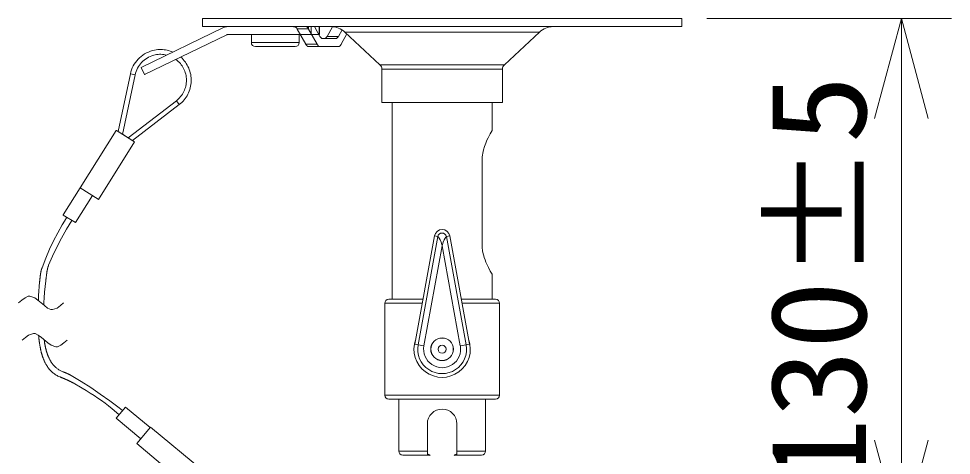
# Model space of a CAD drawing. Units: millimetres on the paper. Extents: x -63 to 65, y -59 to 59.
# Drawn here: x 10.88 to 34.22, y 25.3 to 36.23 of the extents above; entities that cross this region are included whole.
import ezdxf
from ezdxf.enums import TextEntityAlignment as Align

# ---------------------------------------------------------------- set-up
doc = ezdxf.new("R2010")
doc.units = ezdxf.units.MM
doc.linetypes.add('LONG_DOUBLE_CHAIN', pattern=[21.8, 18, -1, 0.6, -0.6, 0.6, -1])
for name, color, linetype, lineweight in [('0-1_GAIKEI', 4, 'Continuous', 9), ('0-3_SUNPO', 7, 'Continuous', 9), ('0-4_0', 7, 'Continuous', 9)]:
    doc.layers.add(name, color=color, linetype=linetype, lineweight=lineweight)
doc.styles.add('ＭＳ ゴシック', font='')
doc.styles.get('ＭＳ ゴシック').set_extended_font_data('MS Gothic')

# ---------------------------------------------------------------- blocks, each defined once
blk = doc.blocks.new('_Open30')
at = {"layer": '0-4_0'}
blk.add_line((0, 0), (-1, 0), dxfattribs=at)
blk.add_lwpolyline([(-1, 0.2679), (0, 0), (-1, -0.2679)], dxfattribs=at)

msp = doc.modelspace()

# ---------------------------------------------------------------- linework, layer by layer
at = {"layer": '0-1_GAIKEI', "color": 7}
for p, q in [((15.474, 36.234), (27.474, 36.234)), ((15.474, 36.234), (15.474, 36.034)), ((27.474, 36.234), (27.474, 36.034)), ((15.474, 36.034), (27.474, 36.034)), ((19.917, 35.078), (19.04, 35.899)), ((23.031, 35.078), (23.909, 35.899)), ((19.965, 34.969), (19.965, 34.134)), ((22.984, 34.969), (22.984, 34.134)), ((19.965, 34.134), (22.984, 34.134)), ((20.224, 34.134), (20.224, 29.209)), ((22.724, 34.134), (22.724, 33.434)), ((22.474, 30.584), (22.474, 32.684)), ((22.724, 29.834), (22.724, 29.209)), ((20.137, 29.209), (20.994, 29.209)), ((21.955, 29.209), (22.812, 29.209)), ((20.037, 29.109), (20.037, 26.809)), ((22.912, 29.109), (22.912, 26.809)), ((20.137, 26.709), (22.812, 26.709)), ((20.387, 26.709), (20.387, 25.409)), ((22.562, 26.709), (22.562, 25.409)), ((20.487, 25.309), (21.159, 25.309)), ((21.79, 25.309), (22.462, 25.309))]:
    msp.add_line(p, q, dxfattribs=at)
at = {"layer": '0-1_GAIKEI'}
for p, q in [((16.003, 36.012), (13.938, 35.013)), ((17.849, 35.976), (17.85, 35.973)), ((17.849, 35.976), (18.131, 35.976)), ((18.061, 35.591), (17.85, 35.973)), ((18.131, 35.976), (18.133, 35.973)), ((18.133, 35.973), (18.133, 36.034)), ((18.344, 35.591), (18.133, 35.973)), ((18.195, 36.034), (18.195, 35.834)), ((18.279, 36.034), (18.413, 35.791)), ((18.395, 36.034), (18.395, 35.834)), ((18.596, 35.791), (18.73, 36.033)), ((18.879, 35.791), (18.969, 35.954)), ((14.025, 34.833), (16.086, 35.83)), ((17.899, 35.834), (17.899, 35.634)), ((18.496, 35.734), (18.796, 35.734)), ((18.879, 35.791), (18.596, 35.791)), ((19.091, 35.851), (18.948, 35.591)), ((19.04, 35.899), (23.909, 35.899)), ((16.799, 35.534), (17.799, 35.534)), ((18.344, 35.591), (18.061, 35.591)), ((18.865, 35.534), (18.144, 35.534)), ((14.025, 34.833), (13.938, 35.013)), ((19.917, 35.078), (23.031, 35.078)), ((19.965, 34.969), (22.984, 34.969)), ((20.789, 28.083), (21.281, 30.794)), ((20.872, 28.068), (21.364, 30.779)), ((21.364, 30.779), (21.281, 30.794)), ((21.585, 30.779), (22.077, 28.068)), ((20.037, 29.109), (20.975, 29.109)), ((21.973, 29.109), (22.912, 29.109)), ((20.872, 28.068), (20.789, 28.083)), ((20.872, 28.068), (21.019, 28.041)), ((22.077, 28.068), (21.929, 28.041)), ((22.077, 28.068), (22.159, 28.083)), ((20.037, 26.809), (22.912, 26.809)), ((21.104, 25.309), (21.104, 26.089)), ((21.844, 25.309), (21.844, 26.089)), ((20.387, 25.409), (21.104, 25.409)), ((21.844, 25.409), (22.562, 25.409))]:
    msp.add_line(p, q, dxfattribs=at)
at = {"layer": '0-1_GAIKEI', "linetype": 'LONG_DOUBLE_CHAIN'}
for p, q in [((14.025, 34.833), (14.038, 34.839)), ((13.62, 33.249), (13.478, 33.339)), ((13.62, 33.249), (13.478, 33.338))]:
    msp.add_line(p, q, dxfattribs=at)
at = {"layer": '0-1_GAIKEI'}
for points in [[(16.104, 35.834), (18.403, 35.834), (18.403, 36.034), (16.099, 36.034)], [(17.849, 35.976), (17.835, 35.995), (17.818, 36.01), (17.797, 36.022), (17.773, 36.029), (17.756, 36.032), (17.722, 36.034)], [(18.131, 35.976), (18.12, 35.995), (18.098, 36.023), (18.09, 36.031), (18.089, 36.032), (18.089, 36.033)], [(16.699, 35.834), (16.699, 35.634), (17.899, 35.634)], [(14.667, 35.422), (14.63, 35.434), (14.591, 35.443), (14.553, 35.451), (14.514, 35.456), (14.475, 35.46), (14.436, 35.461), (14.396, 35.461), (14.357, 35.458), (14.318, 35.454), (14.279, 35.447), (14.224, 35.434)], [(14.579, 35.323), (14.543, 35.33), (14.508, 35.336), (14.472, 35.34), (14.436, 35.341), (14.4, 35.341), (14.364, 35.338), (14.328, 35.334), (14.292, 35.328), (14.255, 35.319)], [(21.474, 30.549), (21.467, 30.579), (21.448, 30.64), (21.423, 30.697), (21.401, 30.735), (21.38, 30.766), (21.369, 30.778), (21.366, 30.779), (21.365, 30.779), (21.364, 30.779)], [(21.474, 30.549), (21.482, 30.579), (21.501, 30.64), (21.526, 30.697), (21.548, 30.735), (21.569, 30.766), (21.58, 30.778), (21.582, 30.779), (21.583, 30.779), (21.585, 30.779)], [(21.585, 30.779), (21.667, 30.794), (22.159, 28.083)], [(21.019, 28.041), (21.474, 30.549), (21.929, 28.041)]]:
    msp.add_lwpolyline(points, dxfattribs=at)
at = {"layer": '0-1_GAIKEI', "linetype": 'LONG_DOUBLE_CHAIN'}
for points in [[(13.369, 33.406), (13.672, 34.849), (13.672, 34.849), (13.672, 34.849), (13.789, 34.825), (13.478, 33.337)], [(13.619, 33.249), (14.822, 34.177), (14.822, 34.177), (14.822, 34.177), (14.822, 34.176), (14.825, 34.173), (14.896, 34.082), (13.728, 33.181)], [(13.728, 33.181), (13.777, 33.15), (13.777, 33.15), (13.777, 33.15), (13.777, 33.15), (13.777, 33.15), (13.777, 33.15), (12.874, 31.71), (12.87, 31.712), (12.417, 31.996), (12.417, 31.996), (12.417, 31.997), (12.417, 31.997), (12.417, 31.997), (13.32, 33.437), (13.323, 33.435), (13.369, 33.406)], [(13.32, 33.437), (13.32, 33.437), (13.32, 33.437), (13.32, 33.437), (13.321, 33.436), (13.773, 33.153), (13.777, 33.15)], [(13.369, 33.406), (13.363, 33.41), (13.362, 33.41), (13.362, 33.41), (13.362, 33.41), (13.363, 33.41), (13.369, 33.406), (13.458, 33.349), (13.458, 33.349), (13.735, 33.177), (13.735, 33.177), (13.735, 33.177), (13.735, 33.177), (13.735, 33.177), (13.728, 33.181), (13.728, 33.181)], [(12.417, 31.997), (11.992, 31.319), (11.992, 31.319)], [(12.722, 31.805), (12.297, 31.128), (12.296, 31.128), (11.993, 31.318), (11.992, 31.319), (11.992, 31.319), (11.992, 31.319), (11.992, 31.319)], [(12.08, 31.264), (12.021, 31.167), (11.963, 31.069), (11.853, 30.871), (11.75, 30.669), (11.651, 30.459), (11.556, 30.237), (11.461, 29.997)], [(12.206, 31.184), (12.075, 30.965), (11.951, 30.741), (11.833, 30.514), (11.725, 30.285), (11.626, 30.059)], [(11.555, 29.669), (11.525, 29.385), (11.514, 29.245), (11.507, 29.126), (11.504, 29.061)], [(11.4, 29.637), (11.39, 29.526), (11.381, 29.414), (11.376, 29.305), (11.372, 29.194), (11.371, 29.178)], [(10.876, 29.119), (10.956, 29.189), (11.036, 29.248), (11.117, 29.283), (11.157, 29.288), (11.277, 29.248), (11.358, 29.189), (11.519, 29.049), (11.599, 28.99), (11.679, 28.955), (11.719, 28.95), (11.84, 28.99), (11.92, 29.049), (12.001, 29.119)], [(10.964, 28.185), (11.045, 28.255), (11.125, 28.313), (11.246, 28.353), (11.286, 28.348), (11.366, 28.313), (11.447, 28.255), (11.607, 28.114), (11.688, 28.056), (11.808, 28.016), (11.848, 28.021), (11.929, 28.056), (12.009, 28.114), (12.089, 28.185)], [(12.19, 27.299), (12.44, 27.15), (12.682, 26.997), (12.92, 26.837), (13.155, 26.668), (13.39, 26.49), (13.478, 26.421)], [(12.237, 27.115), (12.464, 26.986), (12.566, 26.925), (12.668, 26.861), (12.763, 26.799), (12.857, 26.735), (12.949, 26.671), (13.039, 26.605), (13.127, 26.538), (13.214, 26.469), (13.384, 26.327), (13.393, 26.319)], [(13.933, 25.718), (13.319, 26.23), (13.549, 26.507), (14.164, 25.995)], [(15.136, 24.505), (13.83, 25.594), (13.831, 25.595), (14.175, 26.009), (15.482, 24.92)]]:
    msp.add_lwpolyline(points, dxfattribs=at)
at = {"layer": '0-1_GAIKEI', "color": 7}
for points in [[(22.724, 33.434), (22.676, 33.35), (22.624, 33.251), (22.596, 33.192), (22.564, 33.116), (22.534, 33.034), (22.509, 32.951), (22.491, 32.864), (22.484, 32.82), (22.479, 32.775), (22.475, 32.729), (22.474, 32.684)], [(22.474, 30.584), (22.478, 30.503), (22.487, 30.424), (22.502, 30.347), (22.514, 30.298), (22.528, 30.251), (22.548, 30.193), (22.569, 30.139), (22.607, 30.053), (22.632, 30.001), (22.678, 29.914), (22.724, 29.834)]]:
    msp.add_lwpolyline(points, dxfattribs=at)
at = {"layer": '0-1_GAIKEI'}
for radius in [0.285, 0.28, 0.1]:
    msp.add_circle((21.474, 27.959), radius, dxfattribs=at)
for centre, radius, start, end in [((16.099, 35.814), 0.22, 90, 115.8002), ((18.091, 36.032), 0.0014, 90, 180), ((16.104, 35.794), 0.04, 90, 115.8002), ((18.781, 36.013), 0.43, 210.9686, 212.3023), ((18.557, 35.871), 0.165, 212.3015, 215.7795), ((18.513, 35.84), 0.111, 216.0532, 236.7239), ((18.499, 35.819), 0.0854, 236.8701, 256.9936), ((18.494, 35.8), 0.0656, 257.2854, 266.0098), ((18.504, 35.936), 0.203, 265.9172, 267.8015), ((18.489, 36.079), 0.347, 274.0131, 275.1188), ((18.511, 35.831), 0.0976, 274.8777, 280.7401), ((18.516, 35.802), 0.0682, 281.3861, 293.9946), ((18.505, 35.828), 0.0959, 293.7558, 310.6813), ((18.492, 35.844), 0.117, 310.5679, 320.3667), ((18.488, 35.848), 0.122, 320.0407, 327.8852), ((18.354, 35.931), 0.279, 328.0232, 330.0729), ((18.771, 36.079), 0.347, 274.0131, 275.1188), ((18.794, 35.831), 0.0976, 274.8777, 280.7401), ((18.799, 35.802), 0.0682, 281.3861, 293.9946), ((18.788, 35.828), 0.0959, 293.7558, 310.6813), ((18.774, 35.844), 0.117, 310.5679, 320.3667), ((18.771, 35.848), 0.122, 320.0407, 327.8852), ((18.637, 35.931), 0.279, 328.0232, 330.0729), ((16.799, 35.634), 0.1, 180, 270), ((17.799, 35.634), 0.1, 270, 0), ((18.429, 35.813), 0.43, 210.9686, 212.3023), ((18.205, 35.671), 0.165, 212.3015, 215.7795), ((18.161, 35.64), 0.111, 216.0532, 236.7239), ((18.147, 35.619), 0.0854, 236.8701, 256.9936), ((18.142, 35.6), 0.0656, 257.2854, 266.0098), ((18.152, 35.736), 0.203, 265.9172, 267.8015), ((18.712, 35.813), 0.43, 210.9686, 212.3023), ((18.488, 35.671), 0.165, 212.3015, 215.7795), ((18.444, 35.64), 0.111, 216.0532, 236.7239), ((18.43, 35.619), 0.0854, 236.8701, 256.9936), ((18.425, 35.6), 0.0656, 257.2854, 266.0098), ((18.435, 35.736), 0.203, 265.9172, 267.8015), ((18.84, 35.879), 0.347, 274.0131, 275.1188), ((18.863, 35.631), 0.0976, 274.8777, 280.7401), ((18.868, 35.602), 0.0682, 281.3861, 293.9946), ((18.857, 35.628), 0.0959, 293.7558, 310.6813), ((18.843, 35.644), 0.117, 310.5679, 320.3667), ((18.84, 35.648), 0.122, 320.0407, 327.8852), ((18.706, 35.731), 0.279, 328.0232, 330.0729), ((14.425, 34.691), 0.77, 66.4864, 71.6933), ((21.474, 30.759), 0.196, 10.2866, 169.7134), ((21.474, 30.754), 0.113, 12.6396, 167.3604), ((21.474, 27.959), 0.705, 160.6774, 19.3225), ((21.474, 27.959), 0.612, 169.7134, 10.2866), ((21.474, 27.959), 0.463, 169.7134, 10.2866), ((21.474, 26.089), 0.37, 0, 180), ((21.474, 25.934), 0.7, 238.091, 244.6231), ((21.474, 25.934), 0.7, 295.3769, 301.909)]:
    msp.add_arc(centre, radius, start, end, dxfattribs=at)
at = {"layer": '0-1_GAIKEI', "color": 7}
for centre, radius, start, end in [((18.698, 35.534), 0.5, 46.9236, 90), ((24.251, 35.534), 0.5, 90, 133.0764), ((19.815, 34.969), 0.15, 0, 46.9236), ((23.134, 34.969), 0.15, 133.0764, 180), ((20.137, 29.109), 0.1, 90, 180), ((22.812, 29.109), 0.1, 0, 90), ((20.137, 26.809), 0.1, 180, 270), ((22.812, 26.809), 0.1, 270, 0), ((20.487, 25.409), 0.1, 180, 270), ((22.462, 25.409), 0.1, 270, 0)]:
    msp.add_arc(centre, radius, start, end, dxfattribs=at)
at = {"layer": '0-1_GAIKEI', "linetype": 'LONG_DOUBLE_CHAIN'}
for centre, radius, start, end in [((14.425, 34.691), 0.77, 105.1654, 168.171), ((14.425, 34.691), 0.65, 105.1654, 168.1711), ((14.425, 34.691), 0.77, 307.6513, 48.7907), ((14.425, 34.691), 0.65, 307.6513, 53.3505), ((12.381, 29.707), 0.967, 169.3583, 170.7318), ((12.227, 29.736), 0.81, 167.7218, 169.3587), ((12.114, 29.761), 0.695, 165.8182, 167.722), ((12.03, 29.782), 0.608, 163.6455, 165.8182), ((11.965, 29.801), 0.541, 161.2046, 163.6451), ((11.916, 29.818), 0.488, 158.5005, 161.2036), ((14, 29.544), 2.441, 172.0756, 172.6173), ((13.154, 29.662), 1.587, 171.2424, 172.0759), ((12.743, 29.725), 1.172, 170.1143, 171.2428), ((12.5, 29.768), 0.924, 168.6867, 170.1149), ((12.339, 29.8), 0.76, 166.9544, 168.6873), ((12.225, 29.826), 0.643, 164.9127, 166.9548), ((12.142, 29.849), 0.557, 162.5591, 164.9127), ((12.079, 29.868), 0.492, 159.8951, 162.5585), ((12.033, 29.886), 0.442, 156.928, 159.8936), ((86.135, 21.508), 75.176, 173.68961, 173.79259), ((15.137, 29.358), 3.745, 173.3096, 173.6642), ((13.598, 29.538), 2.196, 172.7037, 173.3096), ((12.957, 29.62), 1.55, 171.8452, 172.7039), ((12.605, 29.671), 1.194, 170.7314, 171.8456), ((-222.677, 59.303), 236.099, 352.78949, 352.83011), ((16.79, 29.183), 5.255, 172.6173, 172.8684), ((14.425, 28.534), 3.057, 184.2821, 188.303), ((13.486, 28.398), 2.107, 188.3254, 193.9433), ((13.628, 28.453), 2.129, 186.9727, 191.5149), ((13.054, 28.337), 1.543, 191.5383, 197.5543), ((12.884, 28.25), 1.488, 194.0163, 200.092), ((12.666, 28.215), 1.136, 197.6269, 203.8709), ((12.44, 28.081), 1.013, 199.7197, 213.3829), ((12.354, 28.07), 0.792, 203.4184, 219.2791), ((12.187, 27.934), 0.576, 219.3304, 249.1741), ((12.159, 27.89), 0.673, 212.9618, 247.9735), ((10.994, 24.797), 2.78, 68.397, 69.1899), ((11.437, 25.915), 1.577, 64.9021, 68.4109), ((11.658, 26.386), 1.057, 59.7833, 64.9171), ((9.528, 21.317), 6.407, 67.1001, 68.1991), ((40.166, 97.899), 76.077, 248.19477, 248.19535), ((10.876, 24.506), 2.944, 64.7537, 67.111), ((11.358, 25.527), 1.815, 61.0294, 64.77)]:
    msp.add_arc(centre, radius, start, end, dxfattribs=at)
at = {"layer": '0-3_SUNPO'}
for p, q in [((28.099, 36.234), (34.217, 36.234)), ((32.967, 33.734), (32.967, 25.684))]:
    msp.add_line(p, q, dxfattribs=at)

# ---------------------------------------------------------------- block references
at = {"layer": '0-3_SUNPO', "xscale": 2.5, "yscale": 2.5}
for p, rotation in [((32.967, 36.234), 90), ((32.967, 23.184), 270)]:
    msp.add_blockref('_Open30', p, dxfattribs=dict(at, rotation=rotation))

# ---------------------------------------------------------------- texts
at = {"layer": '0-3_SUNPO', "style": 'ＭＳ ゴシック', "width": 1.05}
msp.add_text('130±5', height=2.405, rotation=90, dxfattribs=at).set_placement((32.805, 24.518), align=Align.BOTTOM_LEFT)

doc.saveas('drawing.dxf')
